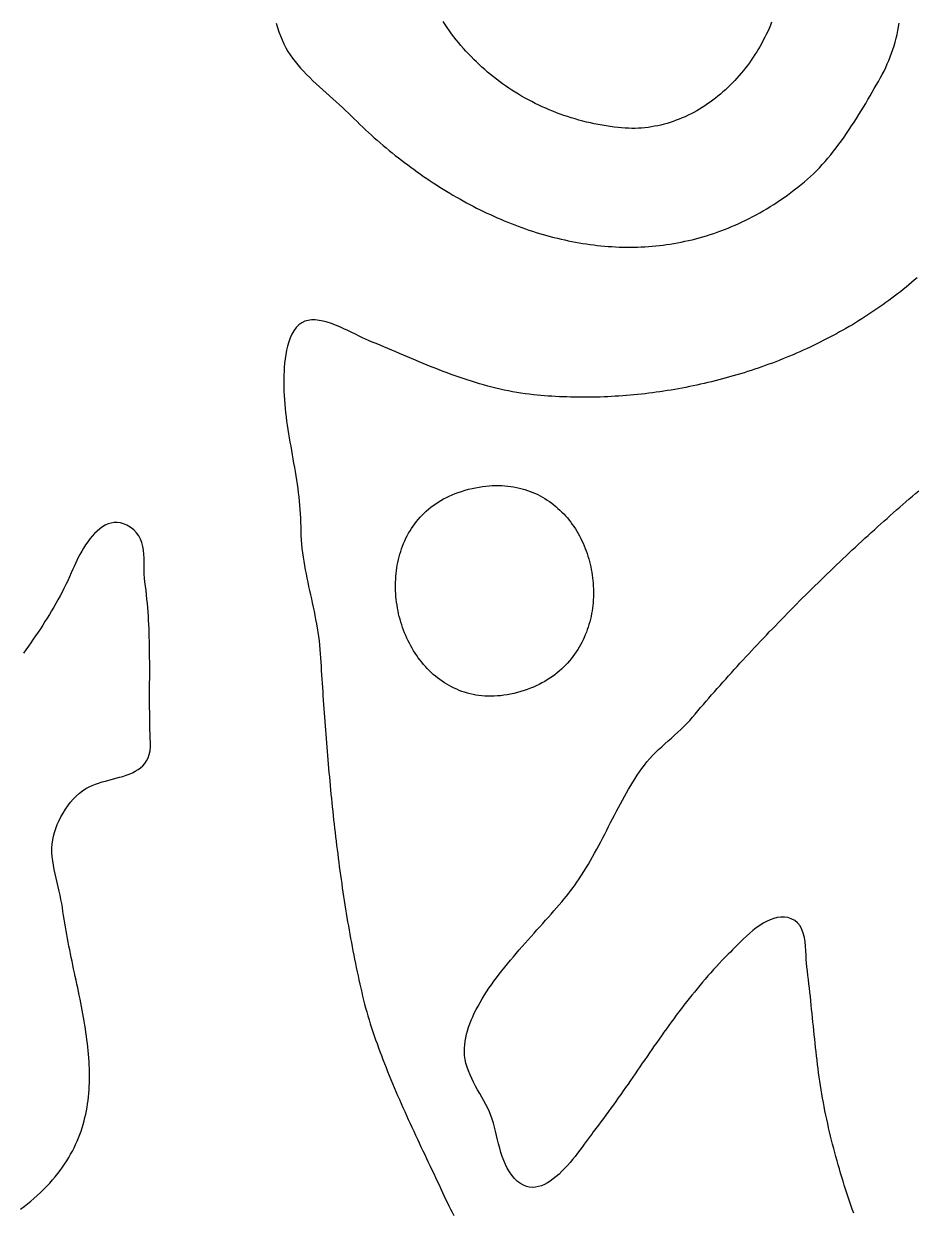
# Model space of a CAD drawing. Header units: millimetres. Extents: x 30 to 1626, y 31 to 955.
# Drawn here: x 827.7 to 1038.5, y 239 to 520 of the extents above; entities that cross this region are included whole.
import ezdxf

# ---------------------------------------------------------------- set-up
doc = ezdxf.new("R2010")
doc.units = ezdxf.units.MM
doc.layers.add('0_0_0', color=3, linetype='Continuous')

msp = doc.modelspace()

# ---------------------------------------------------------------- linework, layer by layer
at = {"layer": '0_0_0'}
for points in [[(887.35, 520.19), (887.65, 519.17), (887.98, 518.17), (888.33, 517.18), (888.71, 516.22), (889.13, 515.28), (889.59, 514.38), (890.1, 513.5), (890.63, 512.7), (891.2, 511.9), (891.8, 511.11), (892.44, 510.34), (893.1, 509.57), (893.8, 508.81), (894.52, 508.06), (895.25, 507.32), (896, 506.59), (896.77, 505.86), (897.55, 505.14), (898.33, 504.43), (899.11, 503.72), (899.9, 503.02), (900.68, 502.33), (901.46, 501.63), (902.22, 500.94), (902.97, 500.26), (903.71, 499.58), (904.42, 498.9), (905.11, 498.22), (905.77, 497.57), (906.43, 496.92), (907.1, 496.28), (907.78, 495.64), (908.45, 495), (909.14, 494.37), (909.82, 493.75), (910.51, 493.13), (911.21, 492.52), (911.91, 491.91), (912.61, 491.31), (913.32, 490.71), (914.03, 490.12), (914.75, 489.53), (915.47, 488.95), (916.2, 488.38), (916.93, 487.81), (917.66, 487.24), (918.4, 486.69), (919.14, 486.13), (919.88, 485.59), (920.63, 485.05), (921.38, 484.52), (922.14, 483.99), (922.9, 483.47), (923.66, 482.96), (924.43, 482.45), (925.2, 481.95), (925.97, 481.46), (926.75, 480.97), (927.52, 480.5), (928.31, 480.02), (929.09, 479.56), (929.88, 479.1), (930.67, 478.65), (931.46, 478.21), (932.26, 477.77), (933.06, 477.35), (933.86, 476.93), (934.67, 476.51), (935.48, 476.11), (936.29, 475.71), (937.1, 475.32), (937.91, 474.94), (938.73, 474.57), (939.55, 474.21), (940.37, 473.85), (941.2, 473.5), (942.02, 473.16), (942.85, 472.83), (943.68, 472.51), (944.51, 472.2), (945.35, 471.89), (946.18, 471.6), (947.02, 471.31), (947.86, 471.03), (948.7, 470.76), (949.54, 470.51), (950.38, 470.26), (951.23, 470.01), (952.08, 469.78), (952.92, 469.56), (953.77, 469.35), (954.62, 469.15), (955.48, 468.96), (956.33, 468.77), (957.18, 468.6), (958.04, 468.44), (958.89, 468.29), (959.75, 468.14), (960.61, 468.01), (961.47, 467.89), (962.32, 467.78), (963.18, 467.68), (964.04, 467.59), (964.91, 467.51), (965.77, 467.44), (966.63, 467.38), (967.49, 467.34), (968.35, 467.3), (969.21, 467.27), (970.08, 467.26), (970.94, 467.26), (971.8, 467.27), (972.66, 467.29), (973.53, 467.32), (974.39, 467.37), (975.25, 467.42), (976.11, 467.49), (976.98, 467.57), (977.84, 467.66), (978.7, 467.76), (979.56, 467.88), (980.42, 468), (981.28, 468.14), (982.14, 468.29), (982.99, 468.46), (983.85, 468.64), (984.71, 468.83), (985.56, 469.03), (986.42, 469.24), (987.27, 469.47), (988.12, 469.71), (988.97, 469.96), (989.82, 470.23), (990.67, 470.51), (991.52, 470.8), (992.37, 471.11), (993.21, 471.43), (994.05, 471.76), (994.9, 472.11), (995.74, 472.47), (996.57, 472.85), (997.41, 473.24), (998.25, 473.64), (999.08, 474.05), (999.91, 474.48), (1000.74, 474.93), (1001.57, 475.39), (1002.39, 475.86), (1003.21, 476.35), (1004.04, 476.85), (1004.85, 477.37), (1005.67, 477.9), (1006.48, 478.44), (1007.3, 479), (1008.1, 479.58), (1008.91, 480.17), (1009.71, 480.78), (1010.52, 481.4), (1011.31, 482.03), (1012.11, 482.68), (1012.83, 483.3), (1013.55, 483.95), (1014.25, 484.62), (1014.95, 485.31), (1015.64, 486.03), (1016.32, 486.77), (1017, 487.53), (1017.66, 488.31), (1018.32, 489.1), (1018.96, 489.91), (1019.6, 490.74), (1020.23, 491.57), (1020.85, 492.42), (1021.46, 493.28), (1022.07, 494.15), (1022.66, 495.03), (1023.25, 495.91), (1023.82, 496.79), (1024.39, 497.68), (1024.95, 498.57), (1025.5, 499.46), (1026.04, 500.34), (1026.57, 501.23), (1027.09, 502.11), (1027.6, 502.98), (1028.11, 503.85), (1028.6, 504.71), (1029.08, 505.56), (1029.56, 506.4), (1030.02, 507.22), (1030.47, 508.04), (1030.9, 508.87), (1031.3, 509.7), (1031.68, 510.54), (1032.05, 511.39), (1032.38, 512.25), (1032.7, 513.11), (1033, 513.98), (1033.28, 514.85), (1033.53, 515.73), (1033.77, 516.62), (1033.98, 517.51), (1034.18, 518.41), (1034.36, 519.31), (1034.51, 520.21)], [(1004.35, 520.39), (1004.05, 519.67), (1003.74, 518.95), (1003.42, 518.24), (1003.09, 517.54), (1002.74, 516.84), (1002.38, 516.14), (1002.01, 515.45), (1001.63, 514.77), (1001.23, 514.1), (1000.83, 513.43), (1000.41, 512.77), (999.98, 512.12), (999.54, 511.47), (999.09, 510.83), (998.62, 510.21), (998.15, 509.59), (997.67, 508.97), (997.17, 508.37), (996.67, 507.78), (996.15, 507.2), (995.63, 506.63), (995.09, 506.07), (994.55, 505.52), (993.99, 504.98), (993.43, 504.45), (992.86, 503.93), (992.28, 503.43), (991.68, 502.93), (991.08, 502.46), (990.48, 501.99), (989.86, 501.53), (989.23, 501.09), (988.6, 500.67), (987.96, 500.26), (987.31, 499.86), (986.65, 499.47), (985.99, 499.11), (985.31, 498.75), (984.63, 498.42), (983.95, 498.09), (983.25, 497.79), (982.55, 497.5), (981.84, 497.23), (981.13, 496.97), (980.41, 496.73), (979.68, 496.51), (978.95, 496.31), (978.21, 496.12), (977.46, 495.96), (976.71, 495.81), (975.95, 495.68), (975.19, 495.57), (974.42, 495.48), (973.65, 495.41), (972.87, 495.36), (972.09, 495.33), (971.3, 495.33), (970.51, 495.34), (969.72, 495.37), (968.92, 495.43), (968.11, 495.51), (967.16, 495.62), (966.21, 495.75), (965.27, 495.89), (964.33, 496.05), (963.4, 496.22), (962.47, 496.41), (961.55, 496.61), (960.63, 496.82), (959.72, 497.05), (958.82, 497.29), (957.92, 497.55), (957.03, 497.82), (956.15, 498.1), (955.27, 498.4), (954.4, 498.7), (953.54, 499.03), (952.68, 499.36), (951.83, 499.71), (950.99, 500.07), (950.15, 500.44), (949.33, 500.83), (948.51, 501.23), (947.7, 501.64), (946.9, 502.06), (946.1, 502.5), (945.31, 502.94), (944.54, 503.4), (943.77, 503.87), (943.01, 504.36), (942.26, 504.85), (941.51, 505.36), (940.78, 505.87), (940.06, 506.4), (939.34, 506.94), (938.64, 507.49), (937.94, 508.05), (937.26, 508.62), (936.58, 509.2), (935.92, 509.79), (935.26, 510.4), (934.62, 511.01), (933.98, 511.63), (933.36, 512.27), (932.75, 512.91), (932.14, 513.56), (931.55, 514.22), (930.97, 514.9), (930.41, 515.58), (929.85, 516.27), (929.31, 516.97), (928.77, 517.68), (928.25, 518.4), (927.74, 519.12), (927.25, 519.86), (926.76, 520.6)], [(1038.7, 460.01), (1038.05, 459.46), (1037.41, 458.9), (1036.75, 458.35), (1036.1, 457.81), (1035.43, 457.27), (1034.76, 456.74), (1034.09, 456.21), (1033.41, 455.69), (1032.73, 455.18), (1032.04, 454.67), (1031.35, 454.16), (1030.65, 453.66), (1029.94, 453.16), (1029.24, 452.67), (1028.52, 452.19), (1027.81, 451.71), (1027.09, 451.24), (1026.36, 450.77), (1025.63, 450.31), (1024.9, 449.85), (1024.16, 449.4), (1023.42, 448.95), (1022.67, 448.51), (1021.92, 448.07), (1021.17, 447.64), (1020.41, 447.22), (1019.65, 446.8), (1018.88, 446.38), (1018.11, 445.98), (1017.34, 445.57), (1016.56, 445.18), (1015.78, 444.79), (1015, 444.4), (1014.21, 444.02), (1013.42, 443.64), (1012.62, 443.28), (1011.83, 442.91), (1011.03, 442.55), (1010.22, 442.2), (1009.42, 441.85), (1008.61, 441.51), (1007.79, 441.18), (1006.98, 440.85), (1006.16, 440.52), (1005.34, 440.21), (1004.52, 439.89), (1003.69, 439.59), (1002.86, 439.29), (1002.03, 438.99), (1001.2, 438.7), (1000.36, 438.42), (999.52, 438.14), (998.68, 437.87), (997.84, 437.6), (996.99, 437.34), (996.15, 437.09), (995.3, 436.84), (994.44, 436.59), (993.59, 436.36), (992.74, 436.13), (991.88, 435.9), (991.02, 435.68), (990.16, 435.47), (989.3, 435.26), (988.44, 435.06), (987.57, 434.86), (986.71, 434.67), (985.84, 434.49), (984.97, 434.31), (984.1, 434.14), (983.23, 433.97), (982.36, 433.81), (981.48, 433.66), (980.61, 433.51), (979.73, 433.37), (978.86, 433.23), (977.98, 433.1), (977.1, 432.98), (976.22, 432.86), (975.34, 432.75), (974.46, 432.65), (973.58, 432.55), (972.7, 432.45), (971.82, 432.37), (970.94, 432.29), (970.06, 432.21), (969.18, 432.14), (968.3, 432.08), (967.41, 432.03), (966.53, 431.98), (965.65, 431.93), (964.77, 431.9), (963.89, 431.86), (963.01, 431.84), (962.12, 431.82), (961.24, 431.81), (960.36, 431.8), (959.48, 431.8), (958.6, 431.81), (957.72, 431.82), (956.85, 431.84), (955.97, 431.87), (955.09, 431.9), (954.22, 431.94), (953.34, 431.99), (952.47, 432.04), (951.59, 432.09), (950.72, 432.16), (949.85, 432.23), (948.98, 432.31), (948.11, 432.39), (947.12, 432.5), (946.12, 432.62), (945.13, 432.77), (944.14, 432.93), (943.15, 433.1), (942.17, 433.29), (941.19, 433.49), (940.21, 433.71), (939.23, 433.94), (938.26, 434.18), (937.29, 434.44), (936.32, 434.71), (935.35, 434.99), (934.39, 435.28), (933.43, 435.58), (932.47, 435.89), (931.51, 436.2), (930.56, 436.53), (929.61, 436.87), (928.66, 437.21), (927.71, 437.56), (926.76, 437.92), (925.82, 438.28), (924.88, 438.65), (923.94, 439.02), (923, 439.4), (922.06, 439.78), (921.13, 440.17), (920.2, 440.55), (919.26, 440.94), (918.33, 441.33), (917.41, 441.73), (916.48, 442.12), (915.55, 442.51), (914.63, 442.91), (913.71, 443.3), (912.79, 443.69), (911.87, 444.08), (910.95, 444.47), (910.03, 444.85), (909.11, 445.23), (908.45, 445.52), (907.71, 445.87), (906.92, 446.25), (906.07, 446.67), (905.18, 447.11), (904.25, 447.56), (903.3, 448), (902.33, 448.43), (901.35, 448.83), (900.36, 449.2), (899.38, 449.51), (898.42, 449.77), (897.48, 449.95), (896.57, 450.06), (895.69, 450.06), (894.87, 449.97), (894.1, 449.75), (893.39, 449.41), (892.68, 448.88), (892.05, 448.25), (891.5, 447.52), (891.03, 446.71), (890.62, 445.83), (890.28, 444.89), (890, 443.91), (889.76, 442.91), (889.58, 441.89), (889.43, 440.86), (889.32, 439.86), (889.24, 438.87), (889.19, 437.93), (889.15, 437.04), (889.13, 436.22), (889.12, 435.21), (889.12, 434.2), (889.15, 433.19), (889.2, 432.19), (889.26, 431.18), (889.34, 430.18), (889.44, 429.18), (889.54, 428.18), (889.66, 427.18), (889.79, 426.18), (889.94, 425.19), (890.09, 424.19), (890.24, 423.19), (890.41, 422.2), (890.58, 421.21), (890.75, 420.21), (890.92, 419.22), (891.1, 418.22), (891.28, 417.23), (891.45, 416.23), (891.62, 415.24), (891.79, 414.25), (891.96, 413.25), (892.12, 412.25), (892.27, 411.26), (892.41, 410.26), (892.54, 409.26), (892.67, 408.26), (892.78, 407.26), (892.87, 406.26), (892.95, 405.25), (893.02, 404.25), (893.07, 403.24), (893.1, 402.23), (893.11, 401.22), (893.13, 400.18), (893.17, 399.14), (893.23, 398.11), (893.31, 397.09), (893.42, 396.07), (893.54, 395.06), (893.68, 394.06), (893.83, 393.06), (894, 392.06), (894.18, 391.07), (894.37, 390.08), (894.57, 389.09), (894.77, 388.1), (894.98, 387.12), (895.19, 386.14), (895.41, 385.16), (895.63, 384.18), (895.84, 383.2), (896.05, 382.21), (896.26, 381.23), (896.46, 380.24), (896.65, 379.26), (896.84, 378.27), (897.01, 377.27), (897.17, 376.28), (897.32, 375.28), (897.45, 374.27), (897.57, 373.26), (897.66, 372.24), (897.73, 371.22), (897.8, 370.23), (897.86, 369.23), (897.92, 368.23), (897.98, 367.24), (898.05, 366.24), (898.11, 365.24), (898.18, 364.24), (898.24, 363.24), (898.31, 362.24), (898.38, 361.24), (898.45, 360.23), (898.52, 359.23), (898.59, 358.23), (898.66, 357.22), (898.73, 356.22), (898.81, 355.21), (898.88, 354.2), (898.96, 353.19), (899.04, 352.19), (899.12, 351.18), (899.2, 350.17), (899.28, 349.16), (899.36, 348.15), (899.44, 347.14), (899.53, 346.13), (899.62, 345.12), (899.7, 344.11), (899.79, 343.1), (899.89, 342.09), (899.98, 341.08), (900.07, 340.07), (900.17, 339.06), (900.27, 338.05), (900.37, 337.04), (900.47, 336.03), (900.58, 335.02), (900.68, 334.01), (900.79, 333), (900.9, 331.99), (901.01, 330.98), (901.12, 329.97), (901.24, 328.96), (901.36, 327.95), (901.48, 326.94), (901.6, 325.94), (901.72, 324.93), (901.85, 323.92), (901.98, 322.92), (902.11, 321.91), (902.24, 320.91), (902.38, 319.9), (902.52, 318.9), (902.66, 317.89), (902.8, 316.89), (902.95, 315.89), (903.1, 314.89), (903.25, 313.89), (903.4, 312.89), (903.56, 311.89), (903.72, 310.9), (903.88, 309.9), (904.04, 308.91), (904.21, 307.91), (904.38, 306.92), (904.55, 305.93), (904.73, 304.94), (904.91, 303.95), (905.09, 302.96), (905.28, 301.98), (905.46, 300.99), (905.66, 300.01), (905.85, 299.02), (906.05, 298.04), (906.25, 297.06), (906.45, 296.09), (906.66, 295.11), (906.87, 294.13), (907.09, 293.16), (907.31, 292.19), (907.53, 291.22), (907.75, 290.3), (907.97, 289.37), (908.21, 288.45), (908.46, 287.52), (908.72, 286.59), (908.99, 285.66), (909.27, 284.72), (909.56, 283.79), (909.86, 282.85), (910.17, 281.91), (910.48, 280.97), (910.81, 280.03), (911.14, 279.09), (911.48, 278.14), (911.82, 277.2), (912.18, 276.26), (912.54, 275.31), (912.9, 274.37), (913.27, 273.42), (913.65, 272.48), (914.03, 271.53), (914.42, 270.59), (914.82, 269.65), (915.21, 268.7), (915.62, 267.76), (916.02, 266.82), (916.43, 265.88), (916.85, 264.94), (917.26, 264), (917.68, 263.06), (918.1, 262.13), (918.53, 261.19), (918.95, 260.26), (919.38, 259.33), (919.81, 258.41), (920.24, 257.48), (920.67, 256.56), (921.1, 255.64), (921.53, 254.72), (921.97, 253.8), (922.4, 252.89), (922.83, 251.98), (923.26, 251.08), (923.68, 250.17), (924.11, 249.27), (924.53, 248.38), (924.95, 247.49), (925.37, 246.6), (925.79, 245.71), (926.2, 244.83), (926.61, 243.96), (927.02, 243.09), (927.42, 242.22), (927.76, 241.49), (928.12, 240.76), (928.49, 240.02), (928.87, 239.27), (929.27, 238.52)], [(931.11, 409.57), (931.96, 409.82), (932.79, 410.05), (933.62, 410.25), (934.44, 410.42), (935.24, 410.57), (936.04, 410.69), (936.82, 410.79), (937.6, 410.87), (938.36, 410.92), (939.12, 410.94), (939.86, 410.95), (940.6, 410.93), (941.32, 410.89), (942.03, 410.82), (942.73, 410.74), (943.42, 410.63), (944.1, 410.51), (944.77, 410.36), (945.43, 410.19), (946.07, 410.01), (946.71, 409.8), (947.33, 409.57), (947.94, 409.33), (948.54, 409.07), (949.13, 408.79), (949.7, 408.5), (950.27, 408.19), (950.82, 407.86), (951.36, 407.51), (951.89, 407.15), (952.41, 406.78), (952.91, 406.39), (953.41, 405.98), (953.89, 405.56), (954.35, 405.13), (954.81, 404.69), (955.25, 404.23), (955.68, 403.76), (956.1, 403.28), (956.5, 402.78), (956.89, 402.28), (957.27, 401.76), (957.64, 401.24), (957.99, 400.7), (958.33, 400.16), (958.65, 399.6), (958.96, 399.04), (959.26, 398.47), (959.55, 397.89), (959.82, 397.3), (960.07, 396.7), (960.32, 396.1), (960.55, 395.5), (960.76, 394.88), (960.97, 394.26), (961.15, 393.64), (961.33, 393.01), (961.49, 392.38), (961.63, 391.74), (961.76, 391.1), (961.88, 390.45), (961.98, 389.81), (962.06, 389.16), (962.14, 388.51), (962.19, 387.85), (962.23, 387.2), (962.26, 386.55), (962.27, 385.89), (962.27, 385.24), (962.25, 384.58), (962.22, 383.93), (962.17, 383.27), (962.1, 382.62), (962.02, 381.97), (961.93, 381.33), (961.82, 380.68), (961.69, 380.04), (961.54, 379.41), (961.38, 378.77), (961.21, 378.15), (961.02, 377.52), (960.81, 376.9), (960.59, 376.29), (960.34, 375.68), (960.09, 375.08), (959.81, 374.49), (959.52, 373.9), (959.22, 373.33), (958.89, 372.75), (958.55, 372.19), (958.2, 371.64), (957.82, 371.09), (957.43, 370.56), (957.02, 370.04), (956.59, 369.52), (956.15, 369.02), (955.69, 368.53), (955.21, 368.05), (954.72, 367.58), (954.2, 367.12), (953.67, 366.68), (953.12, 366.25), (952.56, 365.83), (951.97, 365.43), (951.37, 365.04), (950.75, 364.67), (950.11, 364.31), (949.45, 363.97), (948.77, 363.64), (948.08, 363.33), (947.36, 363.04), (946.63, 362.76), (945.88, 362.5), (945.11, 362.26), (944.29, 362.03), (943.48, 361.83), (942.68, 361.66), (941.89, 361.51), (941.11, 361.39), (940.33, 361.3), (939.57, 361.23), (938.81, 361.19), (938.07, 361.18), (937.34, 361.19), (936.61, 361.22), (935.9, 361.28), (935.2, 361.36), (934.5, 361.46), (933.82, 361.59), (933.15, 361.74), (932.49, 361.91), (931.84, 362.1), (931.2, 362.31), (930.58, 362.55), (929.96, 362.8), (929.35, 363.07), (928.76, 363.37), (928.18, 363.68), (927.61, 364), (927.05, 364.35), (926.5, 364.71), (925.97, 365.09), (925.44, 365.49), (924.93, 365.9), (924.43, 366.33), (923.95, 366.77), (923.47, 367.22), (923.01, 367.7), (922.56, 368.18), (922.13, 368.68), (921.71, 369.19), (921.3, 369.71), (920.9, 370.24), (920.51, 370.79), (920.14, 371.34), (919.79, 371.91), (919.44, 372.49), (919.11, 373.07), (918.8, 373.67), (918.5, 374.27), (918.21, 374.88), (917.93, 375.5), (917.67, 376.13), (917.43, 376.76), (917.19, 377.4), (916.98, 378.04), (916.77, 378.69), (916.59, 379.35), (916.41, 380.01), (916.25, 380.67), (916.11, 381.34), (915.98, 382.01), (915.87, 382.68), (915.77, 383.36), (915.69, 384.04), (915.62, 384.72), (915.57, 385.4), (915.54, 386.08), (915.52, 386.76), (915.51, 387.44), (915.52, 388.12), (915.55, 388.79), (915.6, 389.47), (915.66, 390.14), (915.73, 390.81), (915.83, 391.48), (915.94, 392.14), (916.07, 392.8), (916.21, 393.46), (916.37, 394.11), (916.55, 394.75), (916.74, 395.39), (916.96, 396.02), (917.19, 396.65), (917.43, 397.27), (917.7, 397.88), (917.98, 398.48), (918.28, 399.08), (918.6, 399.66), (918.94, 400.24), (919.29, 400.8), (919.67, 401.36), (920.06, 401.9), (920.47, 402.43), (920.89, 402.95), (921.34, 403.46), (921.81, 403.96), (922.29, 404.44), (922.79, 404.91), (923.32, 405.36), (923.86, 405.81), (924.42, 406.23), (925, 406.64), (925.6, 407.04), (926.22, 407.41), (926.86, 407.78), (927.52, 408.12), (928.2, 408.45), (928.9, 408.75), (929.61, 409.04), (930.35, 409.32), (931.11, 409.57)], [(1023.74, 239.02), (1023.41, 239.97), (1023.08, 240.91), (1022.76, 241.86), (1022.44, 242.8), (1022.13, 243.75), (1021.82, 244.71), (1021.52, 245.66), (1021.22, 246.62), (1020.93, 247.57), (1020.64, 248.53), (1020.35, 249.5), (1020.08, 250.46), (1019.8, 251.43), (1019.53, 252.4), (1019.27, 253.37), (1019.01, 254.34), (1018.76, 255.32), (1018.52, 256.29), (1018.28, 257.27), (1018.04, 258.26), (1017.81, 259.24), (1017.59, 260.23), (1017.38, 261.22), (1017.17, 262.22), (1016.96, 263.22), (1016.76, 264.22), (1016.57, 265.22), (1016.39, 266.21), (1016.22, 267.2), (1016.05, 268.2), (1015.9, 269.19), (1015.75, 270.19), (1015.6, 271.19), (1015.46, 272.18), (1015.33, 273.18), (1015.2, 274.18), (1015.08, 275.18), (1014.96, 276.18), (1014.84, 277.18), (1014.73, 278.19), (1014.62, 279.19), (1014.52, 280.19), (1014.41, 281.19), (1014.31, 282.2), (1014.21, 283.2), (1014.11, 284.2), (1014.01, 285.21), (1013.91, 286.21), (1013.81, 287.21), (1013.71, 288.22), (1013.61, 289.22), (1013.5, 290.22), (1013.4, 291.22), (1013.29, 292.22), (1013.18, 293.22), (1013.06, 294.22), (1012.94, 295.22), (1012.82, 296.22), (1012.69, 297.22), (1012.6, 298.07), (1012.55, 299.01), (1012.5, 300), (1012.45, 301.05), (1012.37, 302.1), (1012.26, 303.16), (1012.09, 304.19), (1011.84, 305.17), (1011.51, 306.09), (1011.07, 306.9), (1010.5, 307.61), (1009.8, 308.18), (1009, 308.59), (1008.19, 308.86), (1007.37, 308.99), (1006.54, 309), (1005.7, 308.89), (1004.86, 308.68), (1004.02, 308.37), (1003.18, 307.98), (1002.35, 307.52), (1001.53, 307), (1000.73, 306.42), (999.94, 305.81), (999.17, 305.17), (998.42, 304.5), (997.7, 303.83), (997.01, 303.16), (996.35, 302.5), (995.73, 301.87), (995.15, 301.27), (994.61, 300.72), (994.11, 300.22), (993.4, 299.5), (992.7, 298.78), (992, 298.05), (991.32, 297.32), (990.64, 296.58), (989.97, 295.84), (989.31, 295.09), (988.65, 294.34), (988, 293.58), (987.36, 292.82), (986.73, 292.06), (986.1, 291.29), (985.47, 290.51), (984.86, 289.73), (984.24, 288.95), (983.63, 288.17), (983.03, 287.38), (982.43, 286.59), (981.84, 285.79), (981.25, 284.99), (980.66, 284.2), (980.08, 283.39), (979.5, 282.59), (978.92, 281.78), (978.35, 280.97), (977.78, 280.16), (977.21, 279.35), (976.64, 278.54), (976.07, 277.72), (975.5, 276.91), (974.94, 276.09), (974.38, 275.27), (973.81, 274.45), (973.25, 273.63), (972.69, 272.82), (972.12, 272), (971.56, 271.18), (970.99, 270.36), (970.43, 269.54), (969.86, 268.72), (969.29, 267.91), (968.72, 267.09), (968.14, 266.27), (967.57, 265.46), (966.99, 264.65), (966.41, 263.84), (965.82, 263.03), (965.23, 262.22), (964.64, 261.42), (964.04, 260.61), (963.44, 259.81), (962.84, 259.01), (962.23, 258.22), (961.86, 257.74), (961.46, 257.2), (961.03, 256.61), (960.58, 255.98), (960.1, 255.32), (959.59, 254.63), (959.06, 253.92), (958.51, 253.2), (957.93, 252.47), (957.34, 251.73), (956.73, 251.01), (956.1, 250.29), (955.46, 249.6), (954.81, 248.93), (954.14, 248.29), (953.46, 247.69), (952.77, 247.14), (952.08, 246.64), (951.38, 246.2), (950.67, 245.83), (949.96, 245.53), (949.25, 245.31), (948.54, 245.17), (947.83, 245.13), (947.12, 245.19), (946.42, 245.36), (945.72, 245.63), (945.02, 246.03), (944.34, 246.55), (943.61, 247.25), (942.97, 248), (942.4, 248.81), (941.9, 249.66), (941.46, 250.55), (941.07, 251.48), (940.72, 252.43), (940.41, 253.41), (940.13, 254.4), (939.87, 255.4), (939.63, 256.4), (939.39, 257.39), (939.15, 258.38), (938.91, 259.35), (938.65, 260.3), (938.36, 261.22), (938.05, 262.09), (937.69, 262.96), (937.28, 263.83), (936.84, 264.7), (936.38, 265.57), (935.89, 266.44), (935.4, 267.32), (934.91, 268.2), (934.43, 269.08), (933.96, 269.96), (933.52, 270.85), (933.11, 271.74), (932.74, 272.64), (932.41, 273.54), (932.15, 274.45), (931.95, 275.37), (931.82, 276.29), (931.77, 277.22), (931.79, 278.03), (931.85, 278.84), (931.96, 279.66), (932.1, 280.48), (932.29, 281.31), (932.51, 282.13), (932.77, 282.96), (933.06, 283.79), (933.39, 284.63), (933.75, 285.46), (934.13, 286.3), (934.55, 287.14), (935, 287.98), (935.47, 288.82), (935.97, 289.65), (936.49, 290.49), (937.03, 291.33), (937.59, 292.17), (938.17, 293), (938.77, 293.84), (939.39, 294.67), (940.02, 295.5), (940.66, 296.33), (941.32, 297.15), (941.99, 297.98), (942.66, 298.8), (943.35, 299.61), (944.04, 300.42), (944.73, 301.23), (945.43, 302.03), (946.13, 302.83), (946.83, 303.62), (947.53, 304.4), (948.23, 305.18), (948.92, 305.96), (949.61, 306.72), (950.29, 307.48), (950.97, 308.23), (951.63, 308.98), (952.29, 309.72), (952.93, 310.45), (953.56, 311.17), (954.17, 311.88), (954.77, 312.58), (955.35, 313.28), (955.91, 313.96), (956.45, 314.63), (956.96, 315.3), (957.46, 315.95), (957.93, 316.59), (958.37, 317.22), (958.93, 318.05), (959.48, 318.89), (960.01, 319.74), (960.54, 320.6), (961.06, 321.47), (961.56, 322.35), (962.06, 323.23), (962.55, 324.11), (963.04, 325), (963.52, 325.9), (964, 326.8), (964.47, 327.7), (964.93, 328.6), (965.4, 329.5), (965.86, 330.4), (966.33, 331.3), (966.79, 332.2), (967.25, 333.09), (967.72, 333.99), (968.18, 334.87), (968.65, 335.76), (969.13, 336.63), (969.61, 337.5), (970.09, 338.37), (970.58, 339.22), (971.08, 340.07), (971.58, 340.9), (972.1, 341.73), (972.62, 342.54), (973.16, 343.34), (973.7, 344.13), (974.29, 344.92), (974.91, 345.68), (975.56, 346.42), (976.24, 347.15), (976.94, 347.86), (977.67, 348.56), (978.41, 349.25), (979.16, 349.93), (979.91, 350.61), (980.67, 351.29), (981.42, 351.96), (982.17, 352.65), (982.91, 353.34), (983.64, 354.04), (984.34, 354.75), (985.02, 355.47), (985.67, 356.22), (986.31, 356.97), (986.95, 357.72), (987.59, 358.47), (988.23, 359.22), (988.88, 359.97), (989.53, 360.72), (990.19, 361.47), (990.84, 362.22), (991.5, 362.97), (992.16, 363.72), (992.83, 364.47), (993.5, 365.22), (994.17, 365.96), (994.84, 366.71), (995.52, 367.46), (996.2, 368.2), (996.88, 368.95), (997.56, 369.7), (998.25, 370.44), (998.93, 371.18), (999.62, 371.93), (1000.32, 372.67), (1001.01, 373.41), (1001.71, 374.15), (1002.41, 374.89), (1003.11, 375.63), (1003.81, 376.37), (1004.52, 377.1), (1005.23, 377.84), (1005.94, 378.57), (1006.65, 379.3), (1007.36, 380.04), (1008.07, 380.77), (1008.79, 381.5), (1009.51, 382.22), (1010.23, 382.95), (1010.95, 383.67), (1011.67, 384.4), (1012.4, 385.12), (1013.12, 385.84), (1013.85, 386.56), (1014.58, 387.27), (1015.31, 387.99), (1016.04, 388.7), (1016.77, 389.41), (1017.51, 390.12), (1018.24, 390.83), (1018.98, 391.54), (1019.71, 392.24), (1020.45, 392.94), (1021.19, 393.64), (1021.93, 394.34), (1022.67, 395.03), (1023.41, 395.73), (1024.16, 396.42), (1024.9, 397.11), (1025.64, 397.79), (1026.39, 398.48), (1027.13, 399.16), (1027.88, 399.84), (1028.62, 400.51), (1029.37, 401.19), (1030.11, 401.86), (1030.86, 402.53), (1031.61, 403.19), (1032.36, 403.85), (1033.1, 404.51), (1033.85, 405.17), (1034.6, 405.83), (1035.35, 406.48), (1036.09, 407.13), (1036.84, 407.77), (1037.59, 408.42), (1038.34, 409.05), (1039.09, 409.69)], [(826.97, 240.01), (827.78, 240.62), (828.57, 241.24), (829.34, 241.87), (830.1, 242.52), (830.9, 243.24), (831.68, 243.96), (832.42, 244.69), (833.14, 245.42), (833.83, 246.16), (834.48, 246.9), (835.11, 247.64), (835.72, 248.39), (836.29, 249.14), (836.84, 249.89), (837.36, 250.65), (837.85, 251.41), (838.32, 252.18), (838.77, 252.95), (839.19, 253.72), (839.59, 254.5), (839.96, 255.28), (840.31, 256.06), (840.64, 256.84), (840.95, 257.63), (841.23, 258.43), (841.49, 259.22), (841.74, 260.02), (841.96, 260.82), (842.16, 261.63), (842.35, 262.43), (842.51, 263.25), (842.66, 264.06), (842.79, 264.88), (842.9, 265.7), (843, 266.52), (843.08, 267.34), (843.14, 268.17), (843.19, 269), (843.22, 269.84), (843.24, 270.67), (843.25, 271.51), (843.24, 272.35), (843.22, 273.19), (843.18, 274.04), (843.14, 274.89), (843.08, 275.74), (843.01, 276.59), (842.93, 277.45), (842.84, 278.3), (842.75, 279.16), (842.64, 280.03), (842.52, 280.89), (842.4, 281.76), (842.26, 282.62), (842.13, 283.49), (841.98, 284.37), (841.83, 285.24), (841.67, 286.12), (841.5, 286.99), (841.34, 287.87), (841.16, 288.75), (840.99, 289.64), (840.81, 290.52), (840.62, 291.41), (840.44, 292.29), (840.25, 293.18), (840.06, 294.07), (839.87, 294.97), (839.68, 295.86), (839.49, 296.75), (839.3, 297.65), (839.11, 298.55), (838.93, 299.45), (838.74, 300.34), (838.56, 301.25), (838.37, 302.15), (838.2, 303.05), (838.02, 303.95), (837.85, 304.86), (837.69, 305.77), (837.53, 306.67), (837.37, 307.58), (837.23, 308.49), (837.09, 309.4), (836.95, 310.31), (836.82, 311.22), (836.68, 312.18), (836.49, 313.16), (836.28, 314.15), (836.05, 315.14), (835.81, 316.15), (835.57, 317.16), (835.32, 318.18), (835.09, 319.2), (834.88, 320.22), (834.69, 321.23), (834.54, 322.25), (834.43, 323.26), (834.36, 324.26), (834.36, 325.26), (834.41, 326.25), (834.54, 327.22), (834.73, 328.11), (834.97, 329.01), (835.27, 329.93), (835.62, 330.85), (836.03, 331.78), (836.49, 332.69), (836.99, 333.58), (837.53, 334.46), (838.12, 335.3), (838.75, 336.11), (839.41, 336.87), (840.1, 337.58), (840.83, 338.24), (841.58, 338.83), (842.35, 339.35), (843.15, 339.79), (843.87, 340.11), (844.62, 340.4), (845.39, 340.67), (846.19, 340.91), (847, 341.14), (847.82, 341.36), (848.65, 341.57), (849.47, 341.79), (850.29, 342.01), (851.09, 342.24), (851.87, 342.5), (852.63, 342.78), (853.36, 343.09), (854.04, 343.44), (854.69, 343.83), (855.29, 344.27), (855.83, 344.76), (856.32, 345.31), (856.73, 345.93), (857.08, 346.62), (857.35, 347.39), (857.53, 348.24), (857.63, 349.18), (857.63, 350.22), (857.59, 351.26), (857.55, 352.3), (857.52, 353.33), (857.5, 354.36), (857.48, 355.38), (857.46, 356.39), (857.45, 357.4), (857.44, 358.41), (857.44, 359.41), (857.44, 360.41), (857.44, 361.4), (857.44, 362.39), (857.44, 363.38), (857.44, 364.37), (857.45, 365.35), (857.45, 366.33), (857.45, 367.31), (857.45, 368.29), (857.45, 369.27), (857.44, 370.25), (857.43, 371.23), (857.42, 372.21), (857.41, 373.19), (857.39, 374.18), (857.36, 375.16), (857.33, 376.14), (857.29, 377.13), (857.25, 378.12), (857.2, 379.11), (857.14, 380.11), (857.07, 381.1), (856.99, 382.11), (856.91, 383.11), (856.81, 384.12), (856.71, 385.14), (856.59, 386.16), (856.46, 387.19), (856.32, 388.22), (856.23, 389.09), (856.18, 389.99), (856.17, 390.92), (856.16, 391.86), (856.16, 392.82), (856.14, 393.78), (856.09, 394.73), (856, 395.66), (855.85, 396.57), (855.62, 397.45), (855.31, 398.29), (854.89, 399.08), (854.35, 399.81), (853.68, 400.48), (852.87, 401.09), (852.08, 401.57), (851.3, 401.91), (850.53, 402.12), (849.78, 402.21), (849.05, 402.19), (848.33, 402.07), (847.64, 401.86), (846.96, 401.55), (846.3, 401.17), (845.66, 400.71), (845.05, 400.19), (844.45, 399.62), (843.88, 398.99), (843.33, 398.33), (842.81, 397.63), (842.31, 396.91), (841.84, 396.18), (841.39, 395.43), (840.97, 394.69), (840.58, 393.95), (840.22, 393.22), (839.89, 392.52), (839.59, 391.85), (839.32, 391.22), (838.92, 390.29), (838.51, 389.36), (838.08, 388.44), (837.65, 387.53), (837.2, 386.63), (836.74, 385.74), (836.27, 384.85), (835.79, 383.97), (835.3, 383.09), (834.8, 382.22), (834.29, 381.36), (833.77, 380.5), (833.25, 379.65), (832.71, 378.8), (832.17, 377.96), (831.63, 377.12), (831.07, 376.28), (830.51, 375.45), (829.95, 374.62), (829.38, 373.79), (828.81, 372.97), (828.23, 372.15), (827.65, 371.33)]]:
    msp.add_lwpolyline(points, dxfattribs=at)

doc.saveas('drawing.dxf')
